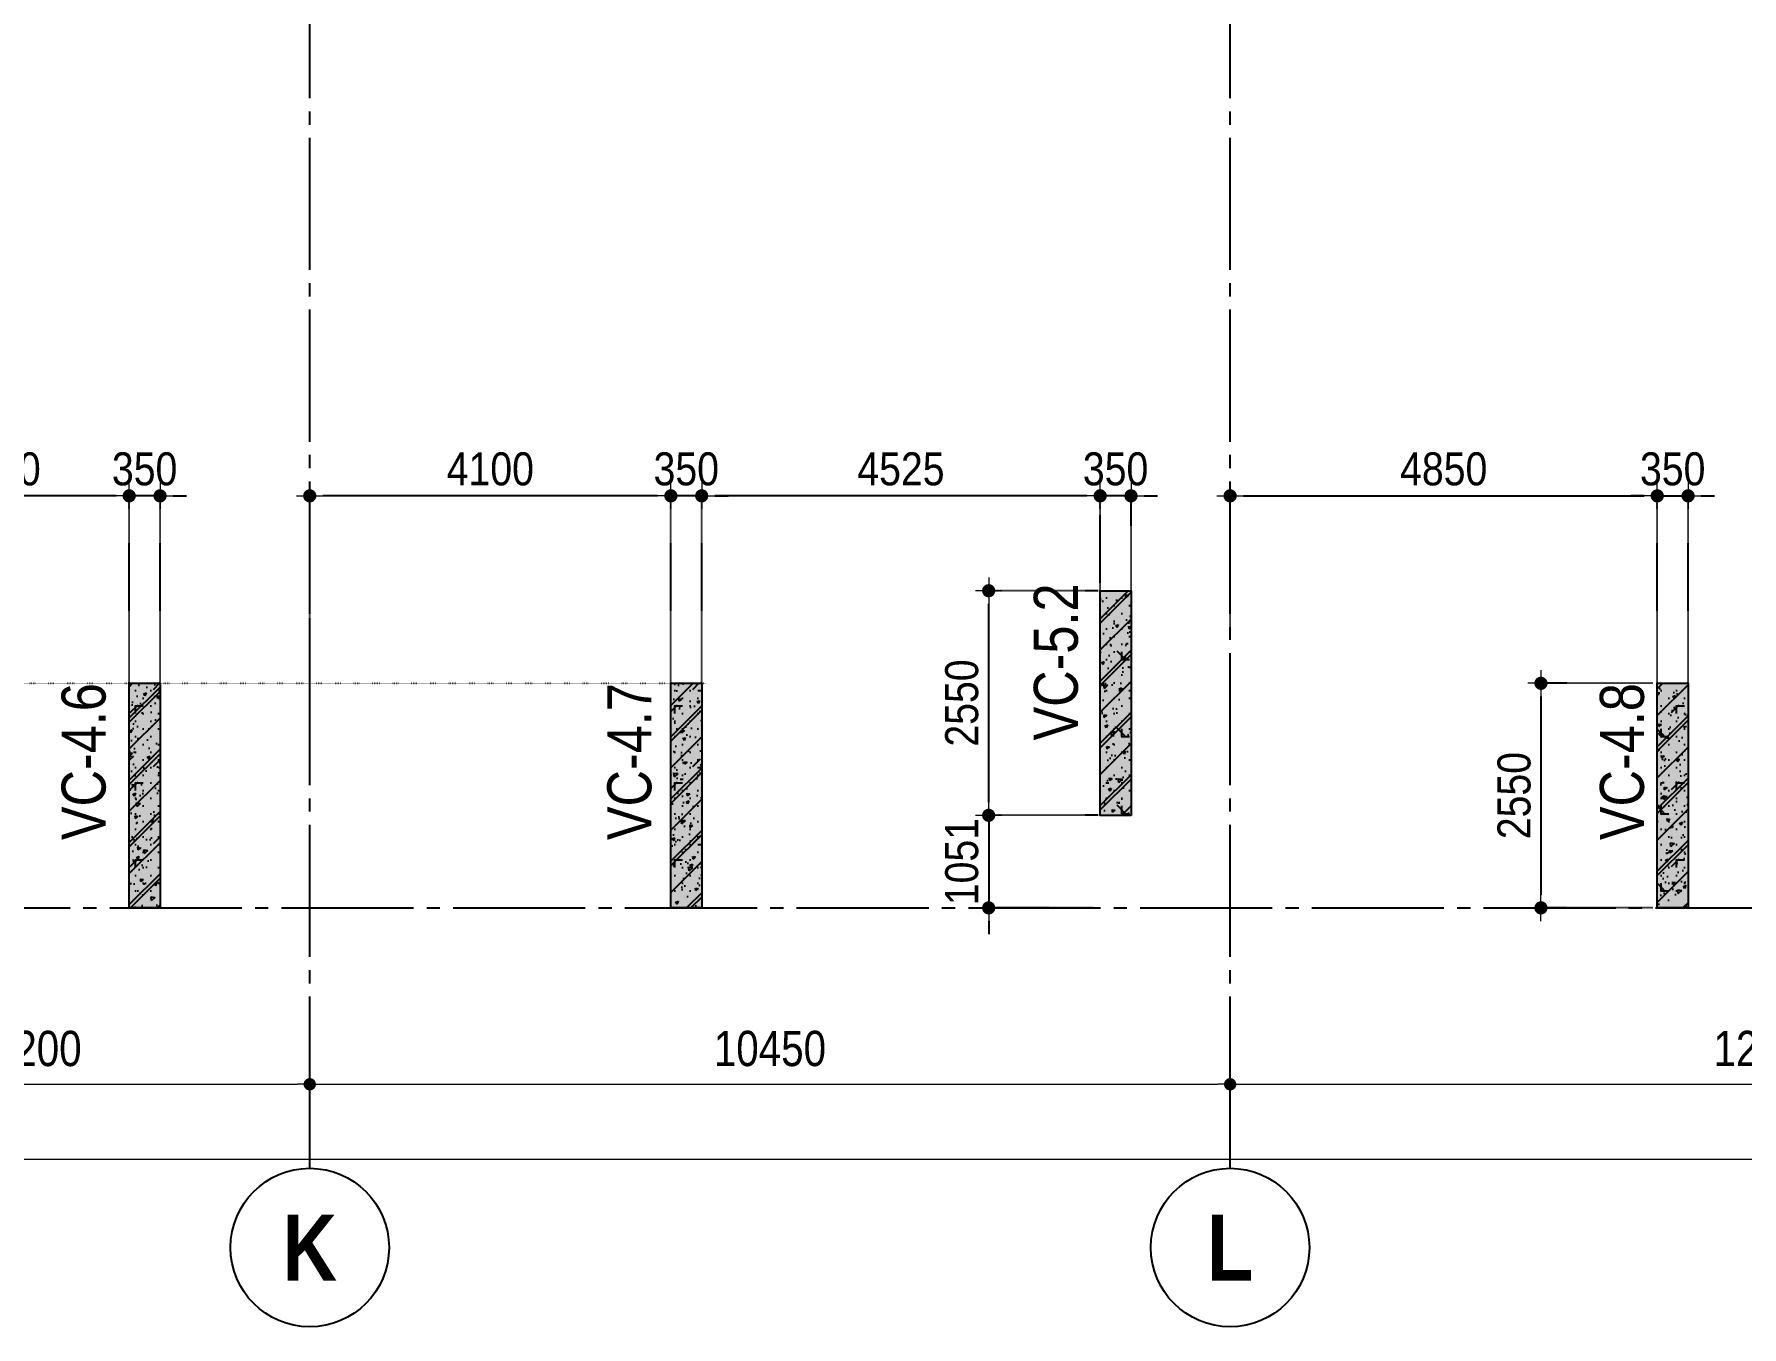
# Model space of a CAD drawing. Header units: millimetres. Extents: x -3973692 to -2843767, y 592734 to 838475.
# Drawn here: x -3074775 to -3055385, y 605224 to 619902 of the extents above; entities that cross this region are included whole.
import ezdxf
from ezdxf.enums import TextEntityAlignment as Align

# ---------------------------------------------------------------- set-up
doc = ezdxf.new("R2010")
doc.units = ezdxf.units.MM
doc.header["$MEASUREMENT"] = 0
doc.header["$PDMODE"] = 3
doc.header["$PDSIZE"] = -20
for name, pattern in [('CHG_XX_Luoi truc-Block C$0$MB_Luoi truc-150-TWC$0$Center101', [13, 10, -1, 1, -1]), ('DIVIDE2', [15.87499999999999, 6.349999999999998, -3.174999999999998, 0, -3.174999999999998, 0, -3.174999999999998]), ('DOT2', [0.125, 0, -0.125]), ('HIDDEN5', [2.8375, 1.25, -1.5875])]:
    doc.linetypes.add(name, pattern=pattern)
doc.layers.get('0').update_dxf_attribs({"lineweight": 9})
doc.layers.get('Defpoints').update_dxf_attribs({"color": 10, "lineweight": 0})
for name, color, linetype, lineweight in [("'S_General_Dim_1", 1, 'Continuous', 18), ("'S_General_Divide_3 Intermediate", 3, 'DIVIDE2', 40), ('CHG_XX_Cot_Block C-T4-7$0$Dim 200', 1, 'Continuous', 5), ('CHG_XX_Luoi truc-Block C$0$Dim 200', 1, 'Continuous', 5), ('TEXT', 7, 'Continuous', 15)]:
    doc.layers.add(name, color=color, linetype=linetype, lineweight=lineweight)
for name, color, linetype in [('CHG_XX_Cot_Block C-T4-7$0$mb_cot tang 9-13 twc$0$Concrete Hatch', 218, 'Continuous'), ('CHG_XX_Cot_Block C-T4-7$0$mb_cot tang 9-13 twc$0$Concrete Line', 6, 'Continuous'), ('CHG_XX_Cot_Block C-T4-7$0$mb_cot tang 9-13 twc$0$Concrete Solid', 216, 'Continuous'), ('CHG_XX_Luoi truc-Block C$0$MB_Luoi truc-150-TWC$0$Grid', 34, 'Continuous'), ('CHG_XX_Luoi truc-Block C$0$MB_Luoi truc-150-TWC$0$Grid Line', 251, 'CHG_XX_Luoi truc-Block C$0$MB_Luoi truc-150-TWC$0$Center101'), ('dim', 1, 'Continuous')]:
    doc.layers.add(name, color=color, linetype=linetype)
doc.styles.add('arial', font='arial.ttf', dxfattribs={"width": 0.85})
doc.styles.add('CHG_XX_Luoi truc-Block C$0$MB_Luoi truc-150-TWC$0$Grid A-F$0$VNI-HelveCB', font='')
doc.styles.add('CHG_XX_Luoi truc-Block C$0$Star-HelCon', font='')
doc.styles.add('TTP-HelCon', font='')
doc.styles.get('CHG_XX_Luoi truc-Block C$0$MB_Luoi truc-150-TWC$0$Grid A-F$0$VNI-HelveCB').set_extended_font_data('VNI-Helve-Condense', bold=True)
doc.styles.get('CHG_XX_Luoi truc-Block C$0$Star-HelCon').set_extended_font_data('VNI-Helve-Condense')
doc.styles.get('TTP-HelCon').set_extended_font_data('VNI-Helve-Condense')
doc.dimstyles.new('150', dxfattribs={"dimscale": 150, "dimtxt": 2.5, "dimasz": 1, "dimexe": 0, "dimexo": 0, "dimgap": 0.75, "dimtad": 1, "dimdec": 0, "dimzin": 9, "dimdsep": 46, "dimtxsty": 'arial', "dimblk1": 'DIMDOT', "dimblk2": 'DIMDOT', "dimsah": 1, "dimcen": 2, "dimdle": 3, "dimclre": 8, "dimclrt": 2, "dimadec": 0, "dimazin": 0, "dimtfac": 1, "dimtdec": 0, "dimtix": 1, "dimtmove": 2, "dimatfit": 3, "dimldrblk": 'DIMPIJL', "dimfxl": 1, "dimtvp": 1.8, "dimtolj": 1, "dimtzin": 0, "dimarcsym": 0})
doc.dimstyles.new('CHG_XX_Luoi truc-Block C$0$Dim 200', dxfattribs={"dimscale": 200, "dimtxt": 2, "dimasz": 0.7, "dimexe": 1, "dimexo": 1, "dimgap": 1, "dimtad": 1, "dimdec": 0, "dimzin": 12, "dimdsep": 46, "dimtxsty": 'CHG_XX_Luoi truc-Block C$0$Star-HelCon', "dimblk": 'CHG_XX_Luoi truc-Block C$0$_Dot', "dimcen": 1, "dimclrd": 256, "dimclre": 256, "dimclrt": 3, "dimadec": 0, "dimazin": 0, "dimtfac": 1, "dimtdec": 0, "dimtix": 1, "dimtmove": 2, "dimatfit": 3, "dimldrblk": 'CHG_XX_Luoi truc-Block C$0$HTT Arrow 30', "dimfxl": 1, "dimtolj": 1, "dimtzin": 0, "dimarcsym": 0})

# ---------------------------------------------------------------- blocks, each defined once
blk = doc.blocks.new('*U3128')
at = {"layer": 'CHG_XX_Cot_Block C-T4-7$0$mb_cot tang 9-13 twc$0$Concrete Hatch'}
h = blk.add_hatch(dxfattribs=at)
h.set_pattern_fill('CONCRETE', color=256, scale=50, style=0, pattern_type=2)
h.set_pattern_definition([(45, (1000, -99.99999999999989), (-176.7766952966369, 176.7766952966369), []), (45, (1000, -49.99999999999989), (-353.5533905932737, 353.5533905932738), []), (49.99999999999999, (1000, -99.99999999999989), (358.6300913003767, -31.37606749129755), [37.5, -412.5]), (355, (1000, -99.99999999999989), (-69.3756668065, 376.0960668500059), [30, -330]), (100.4514, (1029.88584, -102.6146699999999), (289.2546908570108, 344.7197710304768), [31.870095, -350.571056]), (46.18420000000001, (1000, 1.13686837721616e-13), (533.6205243128222, -82.75950716450905), [56.25, -618.75]), (96.6356, (1044.4683725, -6.8966534999999), (467.3313527743517, 487.0589354502209), [47.805144, -525.8565]), (351.1842, (1000, 1.13686837721616e-13), (467.3309725668136, 487.0593004626623), [45, -495]), (21, (1050, -24.99999999999989), (298.4535260592309, -201.3094453326694), [37.5, -412.5]), (326.0000000000001, (1050, -24.99999999999989), (121.6576659607909, 362.5750225234265), [30, -330]), (71.4514, (1074.8711165, -41.77580299999988), (420.111314290745, 161.2652483549762), [31.870095, -350.571056]), (37.50000000000001, (1000, -99.99999999999989), (6.079927658645334, 166.4469269156558), [0, -326, 0, -335, 0, -331.25]), (7.499999999999999, (1000, -99.99999999999989), (131.5347687210743, 197.2058559411801), [0, -191, 0, -318.5, 0, -126.25]), (327.5, (888.5, -99.99999999999989), (266.9112180862045, -11.2774358671899), [0, -125, 0, -390, 0, -517.5]), (317.5, (838.5, -99.99999999999989), (291.5930846711931, 50.05249116615882), [0, -162.5, 0, -259, 0, -367.5]), (0, (1175, 75.00000000000011), (0, 875), [87.5, -787.5]), (0, (1437.5, 250.0000000000001), (0, 875), [87.5, -787.5]), (0, (1262.5, 600.0000000000001), (0, 875), [87.5, -350, 87.5, -350]), (90, (1175, 75.00000000000011), (-875, 5.35782974626967e-14), [87.5, -787.5]), (90, (1262.5, 600.0000000000001), (-875, 5.35782974626967e-14), [87.5, -787.5]), (90, (1525, 250.0000000000001), (-875, 5.35782974626967e-14), [87.5, -787.5]), (90, (1700, 512.5000000000001), (-875, 5.35782974626967e-14), [87.5, -787.5]), (135, (1262.5, 75.00000000000011), (-875.016357447105, 8.881784197001252e-14), [123.76, -1113.7]), (135, (1350, 600.0000000000001), (-875.016357447105, 8.881784197001252e-14), [123.76, -1113.7]), (45, (1437.5, 250.0000000000001), (8.881784197001252e-14, 875.016357447105), [123.76, -247.485, 123.76, -742.455]), (0, (825, -99.99999999999989), (87.5, 87.5), [-175, 0])])
h.paths.add_polyline_path([(-750, 150), (-750, -199.9999999999999), (1800, -200), (1800, 150)])
at = {"layer": 'CHG_XX_Cot_Block C-T4-7$0$mb_cot tang 9-13 twc$0$Concrete Solid'}
blk.add_hatch(color=256, dxfattribs=at).paths.add_polyline_path([(-750, 150), (-750, -199.9999999999999), (1800, -200), (1800, 150)])
at = {"layer": 'CHG_XX_Cot_Block C-T4-7$0$mb_cot tang 9-13 twc$0$Concrete Line'}
blk.add_lwpolyline([(-750, 150), (-750, -199.9999999999999), (1800, -200), (1800, 150)], close=True, dxfattribs=at)
blk = doc.blocks.new('CHG_XX_Luoi truc-Block C$0$_Dot')
at = {"color": 0, "linetype": 'ByBlock', "lineweight": -2}
blk.add_line((-0.5, 0), (-1, 0), dxfattribs=at)
at = {"color": 0, "linetype": 'ByBlock', "const_width": 0.5}
blk.add_lwpolyline([(-0.25, 0, 1), (0.25, 0, 1)], format="xyb", close=True, dxfattribs=at)
blk = doc.blocks.new('*D3099')
at = {"layer": 'CHG_XX_Luoi truc-Block C$0$Dim 200', "lineweight": -2, "transparency": 16777216}
for p, q in [((8037043.477890482, 946864.7699645001), (8037043.477890482, 946190.6556150534)), ((8043243.477890483, 946864.7699645001), (8043243.477890483, 946190.6556150534)), ((8037183.477890482, 946390.6556150534), (8043103.477890483, 946390.6556150534))]:
    blk.add_line(p, q, dxfattribs=at)
at = {"layer": 'Defpoints', "color": 0, "transparency": 16777216}
for p in [(8037043.477890482, 947064.7699645001), (8043243.477890483, 947064.7699645001), (8043243.477890483, 946390.6556150534)]:
    blk.add_point(p, dxfattribs=at)
at = {"layer": 'CHG_XX_Luoi truc-Block C$0$Dim 200', "lineweight": -2, "transparency": 16777216, "xscale": 140, "yscale": 140, "zscale": 140, "rotation": 180}
blk.add_blockref('CHG_XX_Luoi truc-Block C$0$_Dot', (8037043.477890482, 946390.6556150534), dxfattribs=at)
at = {"layer": 'CHG_XX_Luoi truc-Block C$0$Dim 200', "lineweight": -2, "transparency": 16777216, "xscale": 140, "yscale": 140, "zscale": 140}
blk.add_blockref('CHG_XX_Luoi truc-Block C$0$_Dot', (8043243.477890483, 946390.6556150534), dxfattribs=at)
at = {"layer": 'CHG_XX_Luoi truc-Block C$0$Dim 200', "color": 3, "transparency": 16777216, "insert": (8040143.477890482, 946794.9222817201), "char_height": 400, "attachment_point": 5, "style": 'CHG_XX_Luoi truc-Block C$0$Star-HelCon'}
blk.add_mtext('\\A1;6200', dxfattribs=at)
blk = doc.blocks.new('CHG_XX_Luoi truc-Block C$0$HTT Arrow 30')
blk.add_hatch(color=256).paths.add_polyline_path([(-2.5, 0.3750000000000002), (-2.5, -0.3749999999999998), (0, 0)])
at = {"color": 0, "linetype": 'ByBlock', "lineweight": -2}
for p, q in [((0, 0), (-2.5, 0.3750000000000002)), ((-2.5, -0.3749999999999998), (-2.5, 0.3750000000000002)), ((0, 0), (-2.5, -0.3749999999999998))]:
    blk.add_line(p, q, dxfattribs=at)
blk = doc.blocks.new('*D3086')
at = {"layer": 'CHG_XX_Luoi truc-Block C$0$Dim 200', "lineweight": -2, "transparency": 16777216}
for p, q in [((8043243.477890483, 946864.7699645001), (8043243.477890483, 946190.6556150534)), ((8053693.477890482, 946864.7699645001), (8053693.477890482, 946190.6556150534)), ((8043383.477890483, 946390.6556150534), (8053553.477890482, 946390.6556150534))]:
    blk.add_line(p, q, dxfattribs=at)
at = {"layer": 'Defpoints', "color": 0, "transparency": 16777216}
for p in [(8043243.477890483, 947064.7699645001), (8053693.477890482, 947064.7699645001), (8053693.477890482, 946390.6556150534)]:
    blk.add_point(p, dxfattribs=at)
at = {"layer": 'CHG_XX_Luoi truc-Block C$0$Dim 200', "lineweight": -2, "transparency": 16777216, "xscale": 140, "yscale": 140, "zscale": 140, "rotation": 180}
blk.add_blockref('CHG_XX_Luoi truc-Block C$0$_Dot', (8043243.477890483, 946390.6556150534), dxfattribs=at)
at = {"layer": 'CHG_XX_Luoi truc-Block C$0$Dim 200', "lineweight": -2, "transparency": 16777216, "xscale": 140, "yscale": 140, "zscale": 140}
blk.add_blockref('CHG_XX_Luoi truc-Block C$0$_Dot', (8053693.477890482, 946390.6556150534), dxfattribs=at)
at = {"layer": 'CHG_XX_Luoi truc-Block C$0$Dim 200', "color": 3, "transparency": 16777216, "insert": (8048468.477890482, 946794.9222817201), "char_height": 400, "attachment_point": 5, "style": 'CHG_XX_Luoi truc-Block C$0$Star-HelCon'}
blk.add_mtext('\\A1;10450', dxfattribs=at)
blk = doc.blocks.new('*D3087')
at = {"layer": 'CHG_XX_Luoi truc-Block C$0$Dim 200', "lineweight": -2, "transparency": 16777216}
for p, q in [((8053693.477890482, 946864.7699645001), (8053693.477890482, 946190.6556150534)), ((8065943.477890601, 946838.5199645001), (8065943.477890601, 946190.6556150534)), ((8053833.477890482, 946390.6556150534), (8065803.477890601, 946390.6556150534))]:
    blk.add_line(p, q, dxfattribs=at)
at = {"layer": 'Defpoints', "color": 0, "transparency": 16777216}
for p in [(8053693.477890482, 947064.7699645001), (8065943.477890601, 947038.5199645001), (8065943.477890601, 946390.6556150534)]:
    blk.add_point(p, dxfattribs=at)
at = {"layer": 'CHG_XX_Luoi truc-Block C$0$Dim 200', "lineweight": -2, "transparency": 16777216, "xscale": 140, "yscale": 140, "zscale": 140, "rotation": 180}
blk.add_blockref('CHG_XX_Luoi truc-Block C$0$_Dot', (8053693.477890482, 946390.6556150534), dxfattribs=at)
at = {"layer": 'CHG_XX_Luoi truc-Block C$0$Dim 200', "lineweight": -2, "transparency": 16777216, "xscale": 140, "yscale": 140, "zscale": 140}
blk.add_blockref('CHG_XX_Luoi truc-Block C$0$_Dot', (8065943.477890601, 946390.6556150534), dxfattribs=at)
at = {"layer": 'CHG_XX_Luoi truc-Block C$0$Dim 200', "color": 3, "transparency": 16777216, "insert": (8059818.477890542, 946794.9222817201), "char_height": 400, "attachment_point": 5, "style": 'CHG_XX_Luoi truc-Block C$0$Star-HelCon'}
blk.add_mtext('\\A1;12250', dxfattribs=at)
blk = doc.blocks.new('*D3088')
at = {"layer": 'CHG_XX_Luoi truc-Block C$0$Dim 200', "lineweight": -2, "transparency": 16777216}
for p, q in [((8004543.477890482, 946333.558255064), (8004543.477890482, 945341.5305873553)), ((8065943.477890601, 946333.558255064), (8065943.477890601, 945341.5305873553)), ((8004683.477890482, 945541.5305873553), (8065803.477890601, 945541.5305873553))]:
    blk.add_line(p, q, dxfattribs=at)
at = {"layer": 'Defpoints', "color": 0, "transparency": 16777216}
for p in [(8004543.477890482, 946533.558255064), (8065943.477890601, 946533.558255064), (8065943.477890601, 945541.5305873553)]:
    blk.add_point(p, dxfattribs=at)
at = {"layer": 'CHG_XX_Luoi truc-Block C$0$Dim 200', "lineweight": -2, "transparency": 16777216, "xscale": 140, "yscale": 140, "zscale": 140, "rotation": 180}
blk.add_blockref('CHG_XX_Luoi truc-Block C$0$_Dot', (8004543.477890482, 945541.5305873553), dxfattribs=at)
at = {"layer": 'CHG_XX_Luoi truc-Block C$0$Dim 200', "lineweight": -2, "transparency": 16777216, "xscale": 140, "yscale": 140, "zscale": 140}
blk.add_blockref('CHG_XX_Luoi truc-Block C$0$_Dot', (8065943.477890601, 945541.5305873553), dxfattribs=at)
at = {"layer": 'CHG_XX_Luoi truc-Block C$0$Dim 200', "color": 3, "transparency": 16777216, "insert": (8035243.477890542, 945945.797254022), "char_height": 400, "attachment_point": 5, "style": 'CHG_XX_Luoi truc-Block C$0$Star-HelCon'}
blk.add_mtext('\\A1;61400', dxfattribs=at)
blk = doc.blocks.new('*U3101')
at = {"layer": 'CHG_XX_Luoi truc-Block C$0$MB_Luoi truc-150-TWC$0$Grid Line'}
blk.add_line((0, 0), (0, 446), dxfattribs=at)
at = {"layer": 'CHG_XX_Luoi truc-Block C$0$MB_Luoi truc-150-TWC$0$Grid', "lineweight": -2, "style": 'CHG_XX_Luoi truc-Block C$0$MB_Luoi truc-150-TWC$0$Grid A-F$0$VNI-HelveCB'}
for tag, p in [('GRIDSUB', (0, 455)), ('GRID', (0, -9))]:
    blk.add_attdef(tag, text='', height=5, dxfattribs=at).set_placement(p, align=Align.MIDDLE)
blk = doc.blocks.new('*U3103')
at = {"layer": 'CHG_XX_Luoi truc-Block C$0$MB_Luoi truc-150-TWC$0$Grid', "lineweight": -2}
blk.add_line((0, -3), (0, 0), dxfattribs=at)
blk.add_circle((0, -9), 6, dxfattribs=at)
at = {"layer": 'CHG_XX_Luoi truc-Block C$0$MB_Luoi truc-150-TWC$0$Grid Line'}
blk.add_line((0, 0), (0, 360), dxfattribs=at)
at = {"layer": 'CHG_XX_Luoi truc-Block C$0$MB_Luoi truc-150-TWC$0$Grid', "lineweight": -2, "style": 'CHG_XX_Luoi truc-Block C$0$MB_Luoi truc-150-TWC$0$Grid A-F$0$VNI-HelveCB'}
for tag, p in [('GRIDSUB', (0, 369)), ('GRID', (0, -9))]:
    blk.add_attdef(tag, text='', height=5, dxfattribs=at).set_placement(p, align=Align.MIDDLE)
blk = doc.blocks.new('DIMDOT')
for p, q in [((1, 0), (-1, 0)), ((0, -1), (0, 1))]:
    blk.add_line(p, q)
at = {"const_width": 0.5}
blk.add_lwpolyline([(-0.25, 0, 1), (0.25, 0, 1)], format="xyb", close=True, dxfattribs=at)
blk = doc.blocks.new('*D1771')
at = {"layer": "'S_General_Dim_1", "color": 8, "linetype": 'HIDDEN5', "lineweight": -2, "transparency": 16777216}
for p, q in [((-3056395.198556937, 612531.011449586), (-3057665.877191849, 612531.011449586)), ((-3056395.198556937, 609981.011449586), (-3057665.877191849, 609981.011449586))]:
    blk.add_line(p, q, dxfattribs=at)
at = {"layer": "'S_General_Dim_1", "color": 0, "lineweight": -2, "transparency": 16777216}
blk.add_line((-3057665.877191849, 612381.011449586), (-3057665.877191849, 610131.011449586), dxfattribs=at)
at = {"layer": 'Defpoints', "color": 0, "transparency": 16777216}
for p in [(-3056395.198556937, 612531.011449586), (-3057665.877191849, 609981.011449586), (-3056395.198556937, 609981.011449586)]:
    blk.add_point(p, dxfattribs=at)
at = {"layer": "'S_General_Dim_1", "color": 0, "lineweight": -2, "transparency": 16777216, "xscale": 150, "yscale": 150, "zscale": 150}
for p, rotation in [((-3057665.877191849, 612531.011449586), 90), ((-3057665.877191849, 609981.011449586), 270)]:
    blk.add_blockref('DIMDOT', p, dxfattribs=dict(at, rotation=rotation))
at = {"layer": "'S_General_Dim_1", "color": 2, "transparency": 16777216, "insert": (-3057969.842062244, 611256.0114495868), "char_height": 375, "attachment_point": 5, "rotation": 90, "style": 'arial'}
blk.add_mtext('\\A1;2550', dxfattribs=at)
blk = doc.blocks.new('DIMPIJL')
at = {"linetype": 'ByBlock'}
blk.add_solid([(-2.5, 0.4166666666666686), (-2.5, -0.4166666666666686), (0, 0)], dxfattribs=at)
blk = doc.blocks.new('*D1772')
at = {"layer": "'S_General_Dim_1", "color": 8, "linetype": 'HIDDEN5', "lineweight": -2, "transparency": 16777216}
for p, q in [((-3062695.198555201, 613582.2184858184), (-3063936.768607997, 613582.2184858184)), ((-3062695.198555201, 611032.2184858184), (-3063936.768607997, 611032.2184858184))]:
    blk.add_line(p, q, dxfattribs=at)
at = {"layer": "'S_General_Dim_1", "color": 0, "lineweight": -2, "transparency": 16777216}
blk.add_line((-3063936.768607997, 611182.2184858184), (-3063936.768607997, 613432.2184858184), dxfattribs=at)
at = {"layer": 'Defpoints', "color": 0, "transparency": 16777216}
for p in [(-3063936.768607997, 613582.2184858184), (-3062695.198555201, 613582.2184858184), (-3062695.198555201, 611032.2184858184)]:
    blk.add_point(p, dxfattribs=at)
at = {"layer": "'S_General_Dim_1", "color": 0, "lineweight": -2, "transparency": 16777216, "xscale": 150, "yscale": 150, "zscale": 150}
for p, rotation in [((-3063936.768607997, 613582.2184858184), 90), ((-3063936.768607997, 611032.2184858184), 270)]:
    blk.add_blockref('DIMDOT', p, dxfattribs=dict(at, rotation=rotation))
at = {"layer": "'S_General_Dim_1", "color": 2, "transparency": 16777216, "insert": (-3064240.733478392, 612307.2184858192), "char_height": 375, "attachment_point": 5, "rotation": 90, "style": 'arial'}
blk.add_mtext('\\A1;2550', dxfattribs=at)
blk = doc.blocks.new('*D1773')
at = {"layer": "'S_General_Dim_1", "color": 0, "lineweight": -2, "transparency": 16777216}
for p, q in [((-3063936.768608014, 611182.2184858184), (-3063936.768608014, 611332.2184858184)), ((-3063936.768608014, 611032.2184858184), (-3063936.768608014, 609981.0114495864)), ((-3063936.768608014, 609831.0114495864), (-3063936.768608014, 609681.0114495864))]:
    blk.add_line(p, q, dxfattribs=at)
at = {"layer": "'S_General_Dim_1", "color": 8, "linetype": 'HIDDEN5', "lineweight": -2, "transparency": 16777216}
for p, q in [((-3062695.198555201, 611032.2184858184), (-3063936.768608014, 611032.2184858184)), ((-3062745.784018728, 609981.0114495864), (-3063936.768608014, 609981.0114495864))]:
    blk.add_line(p, q, dxfattribs=at)
at = {"layer": 'Defpoints', "color": 0, "transparency": 16777216}
for p in [(-3062695.198555201, 611032.2184858184), (-3063936.768608014, 609981.0114495864), (-3062745.784018728, 609981.0114495864)]:
    blk.add_point(p, dxfattribs=at)
at = {"layer": "'S_General_Dim_1", "color": 0, "lineweight": -2, "transparency": 16777216, "xscale": 150, "yscale": 150, "zscale": 150}
for p, rotation in [((-3063936.768608014, 611032.2184858184), 270), ((-3063936.768608014, 609981.0114495864), 90)]:
    blk.add_blockref('DIMDOT', p, dxfattribs=dict(at, rotation=rotation))
at = {"layer": "'S_General_Dim_1", "color": 2, "transparency": 16777216, "insert": (-3064240.733478409, 610506.6149677031), "char_height": 375, "attachment_point": 5, "rotation": 90, "style": 'arial'}
blk.add_mtext('\\A1;1051', dxfattribs=at)
blk = doc.blocks.new('*D1774')
at = {"layer": "'S_General_Dim_1", "color": 0, "lineweight": -2, "transparency": 16777216}
for p, q in [((-3062820.653166858, 614659.3455332322), (-3062970.653166858, 614659.3455332322)), ((-3062320.653166858, 614659.3455332322), (-3062670.653166858, 614659.3455332322)), ((-3062170.653166858, 614659.3455332322), (-3062020.653166858, 614659.3455332322))]:
    blk.add_line(p, q, dxfattribs=at)
at = {"layer": "'S_General_Dim_1", "color": 8, "linetype": 'HIDDEN5', "lineweight": -2, "transparency": 16777216}
for p, q in [((-3062670.653166858, 613581.0114495866), (-3062670.653166858, 614659.3455332322)), ((-3062320.653166858, 613582.2184858181), (-3062320.653166858, 614659.3455332322))]:
    blk.add_line(p, q, dxfattribs=at)
at = {"layer": 'Defpoints', "color": 0, "transparency": 16777216}
for p in [(-3062670.653166858, 614659.3455332322), (-3062670.653166858, 613581.0114495866), (-3062320.653166858, 613582.2184858181)]:
    blk.add_point(p, dxfattribs=at)
at = {"layer": "'S_General_Dim_1", "color": 0, "lineweight": -2, "transparency": 16777216, "xscale": 150, "yscale": 150, "zscale": 150}
blk.add_blockref('DIMDOT', (-3062670.653166858, 614659.3455332322), dxfattribs=at)
at = {"layer": "'S_General_Dim_1", "color": 0, "lineweight": -2, "transparency": 16777216, "xscale": 150, "yscale": 150, "zscale": 150, "rotation": 180}
blk.add_blockref('DIMDOT', (-3062320.653166858, 614659.3455332322), dxfattribs=at)
at = {"layer": "'S_General_Dim_1", "color": 2, "transparency": 16777216, "insert": (-3062495.653166858, 614963.4383026728), "char_height": 375, "attachment_point": 5, "style": 'arial'}
blk.add_mtext('\\A1;350', dxfattribs=at)
blk = doc.blocks.new('*D1775')
at = {"layer": "'S_General_Dim_1", "color": 8, "linetype": 'HIDDEN5', "lineweight": -2, "transparency": 16777216}
for p, q in [((-3061195.198556936, 613090.1482068943), (-3061195.198556936, 614659.3455332322)), ((-3056345.198556936, 612531.0114495858), (-3056345.198556936, 614659.3455332322))]:
    blk.add_line(p, q, dxfattribs=at)
at = {"layer": "'S_General_Dim_1", "color": 0, "lineweight": -2, "transparency": 16777216}
blk.add_line((-3061045.198556936, 614659.3455332322), (-3056495.198556936, 614659.3455332322), dxfattribs=at)
at = {"layer": 'Defpoints', "color": 0, "transparency": 16777216}
for p in [(-3056345.198556936, 614659.3455332322), (-3061195.198556936, 613090.1482068943), (-3056345.198556936, 612531.0114495858)]:
    blk.add_point(p, dxfattribs=at)
at = {"layer": "'S_General_Dim_1", "color": 0, "lineweight": -2, "transparency": 16777216, "xscale": 150, "yscale": 150, "zscale": 150, "rotation": 180}
blk.add_blockref('DIMDOT', (-3061195.198556936, 614659.3455332322), dxfattribs=at)
at = {"layer": "'S_General_Dim_1", "color": 0, "lineweight": -2, "transparency": 16777216, "xscale": 150, "yscale": 150, "zscale": 150}
blk.add_blockref('DIMDOT', (-3056345.198556936, 614659.3455332322), dxfattribs=at)
at = {"layer": "'S_General_Dim_1", "color": 2, "transparency": 16777216, "insert": (-3058770.198556936, 614963.3104036278), "char_height": 375, "attachment_point": 5, "style": 'arial'}
blk.add_mtext('\\A1;4850', dxfattribs=at)
blk = doc.blocks.new('*D1776')
at = {"layer": "'S_General_Dim_1", "color": 0, "lineweight": -2, "transparency": 16777216}
for p, q in [((-3056495.198556936, 614659.3455332322), (-3056645.198556936, 614659.3455332322)), ((-3056345.198556936, 614659.3455332322), (-3055995.198556935, 614659.3455332322)), ((-3055845.198556935, 614659.3455332322), (-3055695.198556935, 614659.3455332322))]:
    blk.add_line(p, q, dxfattribs=at)
at = {"layer": "'S_General_Dim_1", "color": 8, "linetype": 'HIDDEN5', "lineweight": -2, "transparency": 16777216}
for p, q in [((-3056345.198556936, 612531.0114495858), (-3056345.198556936, 614659.3455332322)), ((-3055995.198556935, 612531.0114495858), (-3055995.198556935, 614659.3455332322))]:
    blk.add_line(p, q, dxfattribs=at)
at = {"layer": 'Defpoints', "color": 0, "transparency": 16777216}
for p in [(-3055995.198556935, 614659.3455332322), (-3056345.198556936, 612531.0114495858), (-3055995.198556935, 612531.0114495858)]:
    blk.add_point(p, dxfattribs=at)
at = {"layer": "'S_General_Dim_1", "color": 0, "lineweight": -2, "transparency": 16777216, "xscale": 150, "yscale": 150, "zscale": 150}
blk.add_blockref('DIMDOT', (-3056345.198556936, 614659.3455332322), dxfattribs=at)
at = {"layer": "'S_General_Dim_1", "color": 0, "lineweight": -2, "transparency": 16777216, "xscale": 150, "yscale": 150, "zscale": 150, "rotation": 180}
blk.add_blockref('DIMDOT', (-3055995.198556935, 614659.3455332322), dxfattribs=at)
at = {"layer": "'S_General_Dim_1", "color": 2, "transparency": 16777216, "insert": (-3056170.198556935, 614963.4383026728), "char_height": 375, "attachment_point": 5, "style": 'arial'}
blk.add_mtext('\\A1;350', dxfattribs=at)
blk = doc.blocks.new('*D1777')
at = {"layer": "'S_General_Dim_1", "color": 8, "linetype": 'HIDDEN5', "lineweight": -2, "transparency": 16777216}
for p, q in [((-3067195.198556936, 612531.0113576571), (-3067195.198556936, 614659.3455332322)), ((-3062670.653166858, 613581.0114495866), (-3062670.653166858, 614659.3455332322))]:
    blk.add_line(p, q, dxfattribs=at)
at = {"layer": "'S_General_Dim_1", "color": 0, "lineweight": -2, "transparency": 16777216}
blk.add_line((-3062820.653166858, 614659.3455332322), (-3067045.198556936, 614659.3455332322), dxfattribs=at)
at = {"layer": 'Defpoints', "color": 0, "transparency": 16777216}
for p in [(-3067195.198556936, 614659.3455332322), (-3062670.653166858, 613581.0114495866), (-3067195.198556936, 612531.0113576571)]:
    blk.add_point(p, dxfattribs=at)
at = {"layer": "'S_General_Dim_1", "color": 0, "lineweight": -2, "transparency": 16777216, "xscale": 150, "yscale": 150, "zscale": 150, "rotation": 180}
blk.add_blockref('DIMDOT', (-3067195.198556936, 614659.3455332322), dxfattribs=at)
at = {"layer": "'S_General_Dim_1", "color": 0, "lineweight": -2, "transparency": 16777216, "xscale": 150, "yscale": 150, "zscale": 150}
blk.add_blockref('DIMDOT', (-3062670.653166858, 614659.3455332322), dxfattribs=at)
at = {"layer": "'S_General_Dim_1", "color": 2, "transparency": 16777216, "insert": (-3064932.925861897, 614963.3104036278), "char_height": 375, "attachment_point": 5, "style": 'arial'}
blk.add_mtext('\\A1;4525', dxfattribs=at)
blk = doc.blocks.new('*D1778')
at = {"layer": "'S_General_Dim_1", "color": 0, "lineweight": -2, "transparency": 16777216}
for p, q in [((-3067695.198556935, 614659.3455332322), (-3067845.198556935, 614659.3455332322)), ((-3067195.198556936, 614659.3455332322), (-3067545.198556935, 614659.3455332322)), ((-3067045.198556936, 614659.3455332322), (-3066895.198556936, 614659.3455332322))]:
    blk.add_line(p, q, dxfattribs=at)
at = {"layer": "'S_General_Dim_1", "color": 8, "linetype": 'HIDDEN5', "lineweight": -2, "transparency": 16777216}
for p, q in [((-3067545.198556935, 612531.0114495861), (-3067545.198556935, 614659.3455332322)), ((-3067195.198556936, 612531.0113576571), (-3067195.198556936, 614659.3455332322))]:
    blk.add_line(p, q, dxfattribs=at)
at = {"layer": 'Defpoints', "color": 0, "transparency": 16777216}
for p in [(-3067545.198556935, 614659.3455332322), (-3067545.198556935, 612531.0114495861), (-3067195.198556936, 612531.0113576571)]:
    blk.add_point(p, dxfattribs=at)
at = {"layer": "'S_General_Dim_1", "color": 0, "lineweight": -2, "transparency": 16777216, "xscale": 150, "yscale": 150, "zscale": 150}
blk.add_blockref('DIMDOT', (-3067545.198556935, 614659.3455332322), dxfattribs=at)
at = {"layer": "'S_General_Dim_1", "color": 0, "lineweight": -2, "transparency": 16777216, "xscale": 150, "yscale": 150, "zscale": 150, "rotation": 180}
blk.add_blockref('DIMDOT', (-3067195.198556936, 614659.3455332322), dxfattribs=at)
at = {"layer": "'S_General_Dim_1", "color": 2, "transparency": 16777216, "insert": (-3067370.198556935, 614963.4383026728), "char_height": 375, "attachment_point": 5, "style": 'arial'}
blk.add_mtext('\\A1;350', dxfattribs=at)
blk = doc.blocks.new('*D1779')
at = {"layer": "'S_General_Dim_1", "color": 8, "linetype": 'HIDDEN5', "lineweight": -2, "transparency": 16777216}
for p, q in [((-3071645.198556935, 611598.0827544526), (-3071645.198556935, 614659.3455332322)), ((-3067545.198556935, 612531.0114495861), (-3067545.198556935, 614659.3455332322))]:
    blk.add_line(p, q, dxfattribs=at)
at = {"layer": "'S_General_Dim_1", "color": 0, "lineweight": -2, "transparency": 16777216}
blk.add_line((-3067695.198556935, 614659.3455332322), (-3071495.198556935, 614659.3455332322), dxfattribs=at)
at = {"layer": 'Defpoints', "color": 0, "transparency": 16777216}
for p in [(-3071645.198556935, 614659.3455332322), (-3067545.198556935, 612531.0114495861), (-3071645.198556935, 611598.0827544526)]:
    blk.add_point(p, dxfattribs=at)
at = {"layer": "'S_General_Dim_1", "color": 0, "lineweight": -2, "transparency": 16777216, "xscale": 150, "yscale": 150, "zscale": 150, "rotation": 180}
blk.add_blockref('DIMDOT', (-3071645.198556935, 614659.3455332322), dxfattribs=at)
at = {"layer": "'S_General_Dim_1", "color": 0, "lineweight": -2, "transparency": 16777216, "xscale": 150, "yscale": 150, "zscale": 150}
blk.add_blockref('DIMDOT', (-3067545.198556935, 614659.3455332322), dxfattribs=at)
at = {"layer": "'S_General_Dim_1", "color": 2, "transparency": 16777216, "insert": (-3069595.198556935, 614963.3104036278), "char_height": 375, "attachment_point": 5, "style": 'arial'}
blk.add_mtext('\\A1;4100', dxfattribs=at)
blk = doc.blocks.new('*D1780')
at = {"layer": "'S_General_Dim_1", "color": 0, "lineweight": -2, "transparency": 16777216}
for p, q in [((-3073845.198556936, 614659.3455332322), (-3073995.198556936, 614659.3455332322)), ((-3073345.198556935, 614659.3455332322), (-3073695.198556936, 614659.3455332322)), ((-3073195.198556935, 614659.3455332322), (-3073045.198556935, 614659.3455332322))]:
    blk.add_line(p, q, dxfattribs=at)
at = {"layer": "'S_General_Dim_1", "color": 8, "linetype": 'HIDDEN5', "lineweight": -2, "transparency": 16777216}
for p, q in [((-3073695.198556936, 612531.011449586), (-3073695.198556936, 614659.3455332322)), ((-3073345.198556935, 612531.011449586), (-3073345.198556935, 614659.3455332322))]:
    blk.add_line(p, q, dxfattribs=at)
at = {"layer": 'Defpoints', "color": 0, "transparency": 16777216}
for p in [(-3073695.198556936, 614659.3455332322), (-3073695.198556936, 612531.011449586), (-3073345.198556935, 612531.011449586)]:
    blk.add_point(p, dxfattribs=at)
at = {"layer": "'S_General_Dim_1", "color": 0, "lineweight": -2, "transparency": 16777216, "xscale": 150, "yscale": 150, "zscale": 150}
blk.add_blockref('DIMDOT', (-3073695.198556936, 614659.3455332322), dxfattribs=at)
at = {"layer": "'S_General_Dim_1", "color": 0, "lineweight": -2, "transparency": 16777216, "xscale": 150, "yscale": 150, "zscale": 150, "rotation": 180}
blk.add_blockref('DIMDOT', (-3073345.198556935, 614659.3455332322), dxfattribs=at)
at = {"layer": "'S_General_Dim_1", "color": 2, "transparency": 16777216, "insert": (-3073520.198556935, 614963.4383026728), "char_height": 375, "attachment_point": 5, "style": 'arial'}
blk.add_mtext('\\A1;350', dxfattribs=at)
blk = doc.blocks.new('*D1781')
at = {"layer": "'S_General_Dim_1", "color": 8, "linetype": 'HIDDEN5', "lineweight": -2, "transparency": 16777216}
for p, q in [((-3076695.198389588, 612531.011449586), (-3076695.198389588, 614659.3455332322)), ((-3073695.198556936, 612531.011449586), (-3073695.198556936, 614659.3455332322))]:
    blk.add_line(p, q, dxfattribs=at)
at = {"layer": "'S_General_Dim_1", "color": 0, "lineweight": -2, "transparency": 16777216}
blk.add_line((-3073845.198556936, 614659.3455332322), (-3076545.198389588, 614659.3455332322), dxfattribs=at)
at = {"layer": 'Defpoints', "color": 0, "transparency": 16777216}
for p in [(-3076695.198389588, 614659.3455332322), (-3076695.198389588, 612531.011449586), (-3073695.198556936, 612531.011449586)]:
    blk.add_point(p, dxfattribs=at)
at = {"layer": "'S_General_Dim_1", "color": 0, "lineweight": -2, "transparency": 16777216, "xscale": 150, "yscale": 150, "zscale": 150, "rotation": 180}
blk.add_blockref('DIMDOT', (-3076695.198389588, 614659.3455332322), dxfattribs=at)
at = {"layer": "'S_General_Dim_1", "color": 0, "lineweight": -2, "transparency": 16777216, "xscale": 150, "yscale": 150, "zscale": 150}
blk.add_blockref('DIMDOT', (-3073695.198556936, 614659.3455332322), dxfattribs=at)
at = {"layer": "'S_General_Dim_1", "color": 2, "transparency": 16777216, "insert": (-3075195.198473262, 614963.4383026728), "char_height": 375, "attachment_point": 5, "style": 'arial'}
blk.add_mtext('\\A1;3000', dxfattribs=at)
blk = doc.blocks.new('c')
at = {"layer": 'TEXT', "color": 3, "style": 'TTP-HelCon'}
for s, p in [('VC-5.2', (-13979.149561333, 1901.241448828252)), ('VC-4.6', (-25018.32106133411, 769.7784488282632)), ('VC-4.7', (-18821.77006133506, 769.7784488282632)), ('VC-4.8', (-7551.787061334122, 769.7784488282632))]:
    blk.add_text(s, height=500, rotation=90, dxfattribs=at).set_placement(p)
blk = doc.blocks.new('CHG_XX_Luoi truc-Block C')
at = {"layer": 'CHG_XX_Luoi truc-Block C$0$MB_Luoi truc-150-TWC$0$Grid'}
ref = blk.add_blockref('*U3103', (8043243.477890483, 945886.7127233499), dxfattribs=dict(at, xscale=150, yscale=150, zscale=150))
ref.add_attrib('GRID', 'K', dxfattribs={"lineweight": -2, "height": 750, "style": 'CHG_XX_Luoi truc-Block C$0$MB_Luoi truc-150-TWC$0$Grid A-F$0$VNI-HelveCB'}).set_placement((8043243.477890483, 944536.7127233499), align=Align.MIDDLE)
ref = blk.add_blockref('*U3103', (8053693.477890482, 945886.7127233499), dxfattribs=dict(at, xscale=150, yscale=150, zscale=150))
ref.add_attrib('GRID', 'L', dxfattribs={"lineweight": -2, "height": 750, "style": 'CHG_XX_Luoi truc-Block C$0$MB_Luoi truc-150-TWC$0$Grid A-F$0$VNI-HelveCB'}).set_placement((8053693.477890482, 944536.7127233499), align=Align.MIDDLE)
at = {"layer": 'CHG_XX_Luoi truc-Block C$0$MB_Luoi truc-150-TWC$0$Grid', "xscale": -150, "yscale": 150, "zscale": 150, "rotation": 270}
blk.add_blockref('*U3101', (8001971.747213705, 948393.81453865), dxfattribs=at)
at = {"layer": 'CHG_XX_Luoi truc-Block C$0$Dim 200'}
for base, p1, p2, picture, middle in [((8043243.477890483, 946390.6556150534), (8037043.477890482, 947064.7699645001), (8043243.477890483, 947064.7699645001), '*D3099', (8040143.477890482, 946794.9222817201)), ((8053693.477890482, 946390.6556150534), (8043243.477890483, 947064.7699645001), (8053693.477890482, 947064.7699645001), '*D3086', (8048468.477890482, 946794.9222817201)), ((8065943.477890601, 946390.6556150534), (8053693.477890482, 947064.7699645001), (8065943.477890601, 947038.5199645001), '*D3087', (8059818.477890542, 946794.9222817201)), ((8065943.477890601, 945541.5305873553), (8004543.477890482, 946533.558255064), (8065943.477890601, 946533.558255064), '*D3088', (8035243.477890542, 945945.797254022))]:
    dim = blk.add_linear_dim(base=base, p1=p1, p2=p2, dimstyle='CHG_XX_Luoi truc-Block C$0$Dim 200', dxfattribs=at)
    dim.commit()
    dim.dimension.update_dxf_attribs({"geometry": picture, "text_midpoint": middle})
blk = doc.blocks.new('CHG_XX_Cot_Block C-T4-7')
at = {"layer": 'CHG_XX_Cot_Block C-T4-7$0$Dim 200'}
blk.add_blockref('CHG_XX_Luoi truc-Block C', (0, 0), dxfattribs=at)
at = {"layer": 'CHG_XX_Cot_Block C-T4-7$0$mb_cot tang 9-13 twc$0$Concrete Line', "xscale": -1, "rotation": 270}
for p in [(8052418.02328056, 950193.8145386504), (8041393.477890482, 949143.81453865), (8047543.477890482, 949143.81453865), (8058743.477890482, 949143.8145386495)]:
    blk.add_blockref('*U3128', p, dxfattribs=at)

msp = doc.modelspace()

# ---------------------------------------------------------------- linework, layer by layer
at = {"layer": 'dim', "linetype": 'DOT2', "ltscale": 10}
msp.add_line((-3098595.198556936, 612531.011449586), (-3067145.198556936, 612531.011449586), dxfattribs=at)

# ---------------------------------------------------------------- block references
at = {"layer": "'S_General_Divide_3 Intermediate"}
msp.add_blockref('CHG_XX_Cot_Block C-T4-7', (-11114888.67644742, -338412.8030890638), dxfattribs=at)
at = {"layer": 'TEXT'}
msp.add_blockref('c', (-3048945.198556816, 609981.0114495861), dxfattribs=at)

# ---------------------------------------------------------------- dimensions: what is measured, and where the dimension line sits
at = {"layer": "'S_General_Dim_1"}
for base, p1, p2, picture, middle in [((-3076695.198389588, 614659.3455332322), (-3073695.198556936, 612531.011449586), (-3076695.198389588, 612531.011449586), '*D1781', (-3075195.198473262, 614963.4383026728)), ((-3073695.198556936, 614659.3455332322), (-3073345.198556935, 612531.011449586), (-3073695.198556936, 612531.011449586), '*D1780', (-3073520.198556935, 614963.4383026728)), ((-3071645.198556935, 614659.3455332322), (-3067545.198556935, 612531.0114495861), (-3071645.198556935, 611598.0827544526), '*D1779', (-3069595.198556935, 614963.3104036278)), ((-3067545.198556935, 614659.3455332322), (-3067195.198556936, 612531.0113576571), (-3067545.198556935, 612531.0114495861), '*D1778', (-3067370.198556935, 614963.4383026728)), ((-3067195.198556936, 614659.3455332322), (-3062670.653166858, 613581.0114495866), (-3067195.198556936, 612531.0113576571), '*D1777', (-3064932.925861897, 614963.3104036278)), ((-3062670.653166858, 614659.3455332322), (-3062320.653166858, 613582.2184858181), (-3062670.653166858, 613581.0114495866), '*D1774', (-3062495.653166858, 614963.4383026728)), ((-3056345.198556936, 614659.3455332322), (-3061195.198556936, 613090.1482068943), (-3056345.198556936, 612531.0114495858), '*D1775', (-3058770.198556936, 614963.3104036278)), ((-3055995.198556935, 614659.3455332322), (-3056345.198556936, 612531.0114495858), (-3055995.198556935, 612531.0114495858), '*D1776', (-3056170.198556935, 614963.4383026728))]:
    dim = msp.add_linear_dim(base=base, p1=p1, p2=p2, dimstyle='150', dxfattribs=at)
    dim.commit()
    dim.dimension.update_dxf_attribs({"geometry": picture, "text_midpoint": middle})
for base, p1, p2, picture, middle in [((-3063936.768607997, 613582.2184858184), (-3062695.1985552, 611032.2184858181), (-3062695.1985552, 613582.2184858181), '*D1772', (-3064240.733478392, 612307.2184858192)), ((-3057665.877191849, 609981.011449586), (-3056395.198556936, 612531.0114495858), (-3056395.198556936, 609981.0114495858), '*D1771', (-3057969.842062244, 611256.0114495868)), ((-3063936.768608014, 609981.0114495864), (-3062695.1985552, 611032.2184858181), (-3062745.784018727, 609981.0114495861), '*D1773', (-3064240.733478409, 610506.6149677031))]:
    dim = msp.add_linear_dim(base=base, p1=p1, p2=p2, angle=90, dimstyle='150', dxfattribs=at)
    dim.commit()
    dim.dimension.update_dxf_attribs({"geometry": picture, "text_midpoint": middle})

doc.saveas('drawing.dxf')
